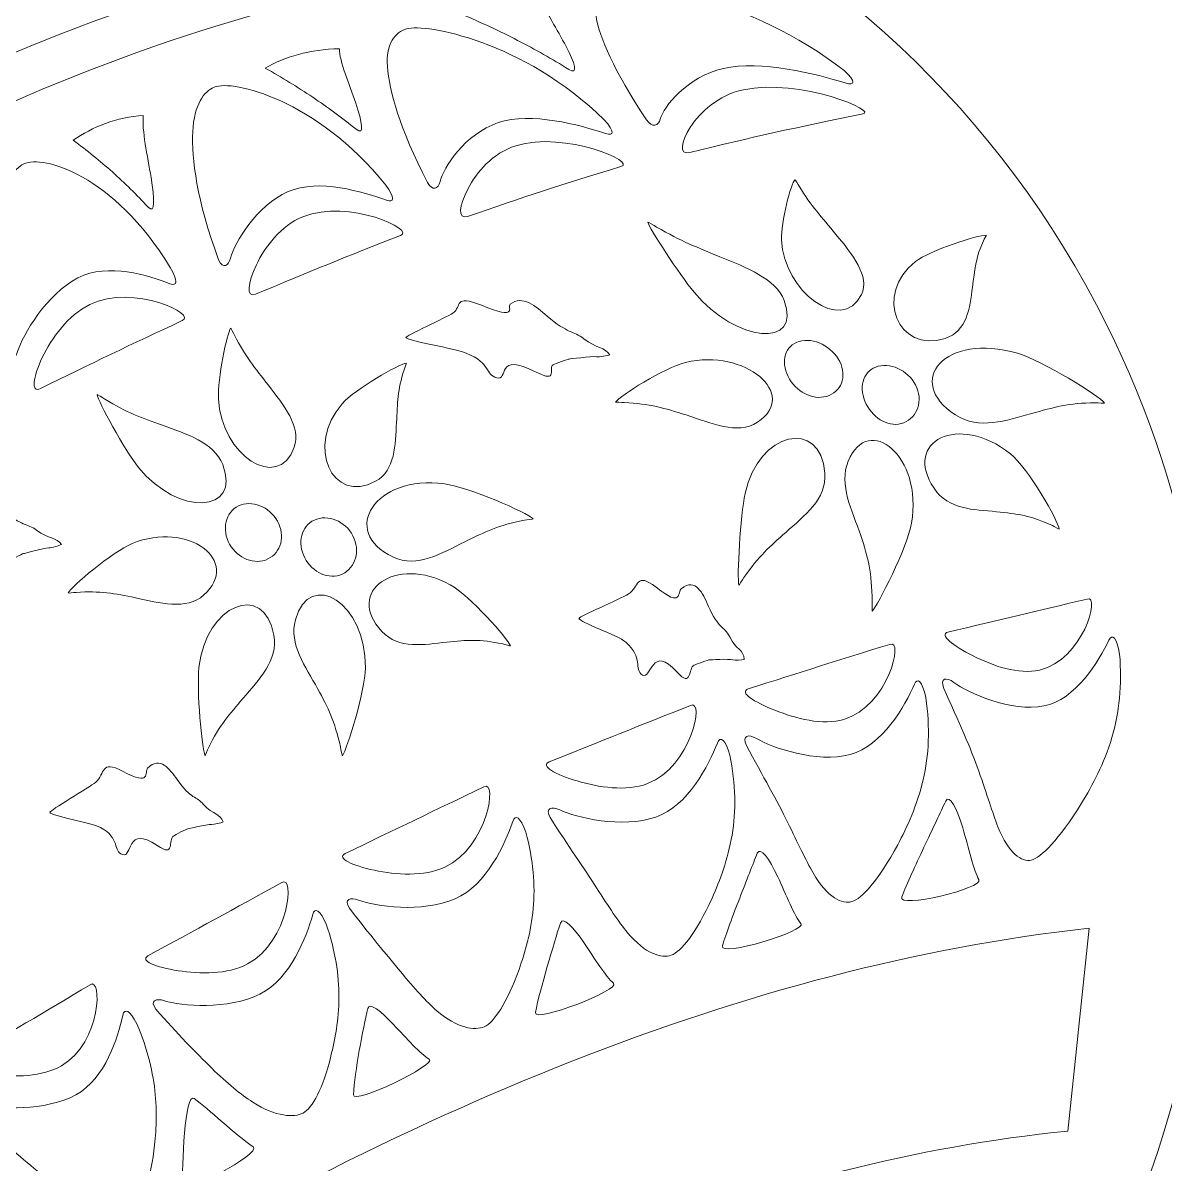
# Model space of a CAD drawing. Header units: centimetres. Extents: x -33.5 to 32.2, y -24.3 to 23.4.
# Drawn here: x 0.24 to 11.57, y 5.78 to 17.09 of the extents above; entities that cross this region are included whole.
import ezdxf

# ---------------------------------------------------------------- set-up
doc = ezdxf.new("R2010")
doc.units = ezdxf.units.CM
doc.header["$MEASUREMENT"] = 0
doc.layers.add('layer 1', color=7, linetype='Continuous')

msp = doc.modelspace()

# ---------------------------------------------------------------- linework, layer by layer
at = {"layer": 'layer 1', "color": 250, "lineweight": 9}
for points, knots in [([(-8.06721, 8.72116), (-8.06349, 8.72116), (-8.06153, 8.72116), (-8.06153, 8.72116), (-8.06153, 8.72116), (-8.27227, 11.87344), (-6.93555, 15.0796), (-4.41705, 17.1619), (-4.41705, 17.1619), (-4.37581, 17.33898), (-4.28369, 17.6302), (-4.13969, 17.76698), (-4.13969, 17.76698), (-3.69783, 18.1142), (-4.53469, 19.02948), (-4.00209, 19.29474), (-4.00209, 19.29474), (-3.43889, 19.59502), (-5.29133, 22.43028), (-4.58521, 22.47602), (-4.58521, 22.47602), (-4.52743, 22.57722), (-4.31839, 22.79906), (-4.19589, 22.78358), (-4.19589, 22.78358), (-3.36845, 22.67902), (-2.92219, 21.06164), (-2.29655, 20.22328), (-2.29655, 20.22328), (-2.10907, 20.2575), (-1.93795, 20.21842), (-1.81111, 19.97964), (-1.81111, 19.97964), (-1.62937, 19.64894), (-1.43493, 19.34716), (-1.16669, 19.31242), (-1.16669, 19.31242), (-0.97013, 19.28694), (-0.66117, 19.247), (-0.43707, 19.1969), (-0.43707, 19.1969), (4.05973, 20.3678), (8.87613, 18.34348), (10.98897, 14.1015), (10.98897, 14.1015), (11.84863, 12.37556), (12.14565, 10.51346), (11.95011, 8.71764), (11.95011, 8.71764), (11.94999, 8.71648), (11.94931, 8.72116), (11.95049, 8.72116), (11.95049, 8.72116), (11.95049, 3.50248), (7.46939, -0.72808), (1.94165, -0.72808), (1.94165, -0.72808), (-3.58611, -0.72808), (-8.06721, 3.50248), (-8.06721, 8.72116)], [0, 0, 0, 0, 0.0625, 0.0625, 0.0625, 0.0625, 0.125, 0.125, 0.125, 0.125, 0.1875, 0.1875, 0.1875, 0.1875, 0.25, 0.25, 0.25, 0.25, 0.3125, 0.3125, 0.3125, 0.3125, 0.375, 0.375, 0.375, 0.375, 0.4375, 0.4375, 0.4375, 0.4375, 0.5, 0.5, 0.5, 0.5, 0.5625, 0.5625, 0.5625, 0.5625, 0.625, 0.625, 0.625, 0.625, 0.6875, 0.6875, 0.6875, 0.6875, 0.75, 0.75, 0.75, 0.75, 0.8125, 0.8125, 0.8125, 0.8125, 0.875, 0.875, 0.875, 0.875, 1, 1, 1, 1]), ([(1.93139, 18.75902), (2.15349, 18.80716), (1.95111, 18.85828), (1.71195, 18.87392), (1.71195, 18.87392), (1.57275, 18.883), (-0.20539, 18.84554), (-0.17573, 18.75548), (-0.17573, 18.75548), (-0.06999, 18.43418), (-0.69189, 18.25368), (-0.94475, 18.25144), (-0.94475, 18.25144), (-1.05369, 18.25046), (-1.33451, 18.28044), (-1.44023, 18.41362), (-1.44023, 18.41362), (-1.51467, 18.50742), (-1.38359, 18.21184), (-1.75007, 17.984), (-1.75007, 17.984), (-1.94925, 17.86014), (-2.51659, 17.54648), (-2.74221, 17.73176), (-2.74221, 17.73176), (-2.87747, 17.71978), (-3.56955, 16.40568), (-3.30985, 16.53122), (-3.30985, 16.53122), (-2.44755, 16.94824), (-1.16827, 17.63986), (-0.20585, 18.0579), (-0.20585, 18.0579), (0.07783, 18.18114), (1.13069, 18.5853), (1.93139, 18.75902)], [0, 0, 0, 0, 0.1, 0.1, 0.1, 0.1, 0.2, 0.2, 0.2, 0.2, 0.3, 0.3, 0.3, 0.3, 0.4, 0.4, 0.4, 0.4, 0.5, 0.5, 0.5, 0.5, 0.6, 0.6, 0.6, 0.6, 0.7, 0.7, 0.7, 0.7, 0.8, 0.8, 0.8, 0.8, 1, 1, 1, 1]), ([(6.13971, 18.00306), (2.93829, 18.21702), (-0.36733, 16.77862), (-3.85001, 14.76984), (-3.85001, 14.76984), (-4.11097, 14.62152), (-4.02009, 13.96508), (-3.92939, 14.0281), (-3.92939, 14.0281), (-1.00587, 15.9869), (2.21523, 17.5638), (6.20011, 17.79476), (6.20011, 17.79476), (6.31769, 17.82118), (6.23783, 18.00466), (6.13971, 18.00306)], [0, 0, 0, 0, 0.2, 0.2, 0.2, 0.2, 0.4, 0.4, 0.4, 0.4, 0.6, 0.6, 0.6, 0.6, 1, 1, 1, 1]), ([(8.38541, 16.6211), (8.50527, 16.50946), (8.49435, 16.46914), (8.39655, 16.49878), (8.39655, 16.49878), (8.10657, 16.58666), (7.55565, 16.7294), (7.18955, 16.64236), (7.18955, 16.64236), (6.82323, 16.55522), (6.59503, 16.26246), (6.56189, 16.13872), (6.56189, 16.13872), (6.54447, 16.0737), (6.48289, 16.04896), (6.42539, 16.13224), (6.42539, 16.13224), (6.09513, 16.62764), (5.96223, 16.95148), (5.92507, 17.15288), (5.92507, 17.15288), (5.88837, 17.35146), (5.98841, 17.44182), (6.10939, 17.46318), (6.10939, 17.46318), (6.23199, 17.48486), (6.54397, 17.45222), (6.97385, 17.33012), (6.97385, 17.33012), (7.39883, 17.20946), (7.91559, 16.98716), (8.38541, 16.6211)], [0, 0, 0, 0, 0.11111111, 0.11111111, 0.11111111, 0.11111111, 0.22222222, 0.22222222, 0.22222222, 0.22222222, 0.33333333, 0.33333333, 0.33333333, 0.33333333, 0.44444444, 0.44444444, 0.44444444, 0.44444444, 0.55555556, 0.55555556, 0.55555556, 0.55555556, 0.66666667, 0.66666667, 0.66666667, 0.66666667, 0.77777778, 0.77777778, 0.77777778, 0.77777778, 1, 1, 1, 1]), ([(5.40247, 17.32178), (5.07431, 17.32928), (4.78985, 17.26832), (4.58955, 17.1804), (4.58955, 17.1804), (4.78505, 17.09744), (4.96971, 17.01148), (5.14613, 16.92072), (5.14613, 16.92072), (5.32179, 16.83026), (5.49083, 16.73528), (5.65415, 16.63268), (5.65415, 16.63268), (5.75501, 16.56928), (5.71227, 16.69652), (5.62731, 16.86068), (5.62731, 16.86068), (5.54287, 17.02376), (5.41025, 17.21904), (5.40247, 17.32178)], [0, 0, 0, 0, 0.16666667, 0.16666667, 0.16666667, 0.16666667, 0.33333333, 0.33333333, 0.33333333, 0.33333333, 0.5, 0.5, 0.5, 0.5, 0.66666667, 0.66666667, 0.66666667, 0.66666667, 1, 1, 1, 1]), ([(6.00595, 16.13276), (6.11161, 16.01404), (6.10423, 15.9688), (6.01909, 15.99664), (6.01909, 15.99664), (5.76265, 16.08066), (5.27905, 16.21558), (4.95501, 16.10486), (4.95501, 16.10486), (4.62161, 15.991), (4.41113, 15.65704), (4.37757, 15.51968), (4.37757, 15.51968), (4.36039, 15.4494), (4.30351, 15.42012), (4.25253, 15.50946), (4.25253, 15.50946), (3.97247, 16.05246), (3.87451, 16.42218), (3.85545, 16.66148), (3.85545, 16.66148), (3.83715, 16.89068), (3.93617, 17.00268), (4.04437, 17.03354), (4.04437, 17.03354), (4.15135, 17.064), (4.42237, 17.03324), (4.79249, 16.89868), (4.79249, 16.89868), (5.15777, 16.76588), (5.60195, 16.52792), (6.00595, 16.13276)], [0, 0, 0, 0, 0.11111111, 0.11111111, 0.11111111, 0.11111111, 0.22222222, 0.22222222, 0.22222222, 0.22222222, 0.33333333, 0.33333333, 0.33333333, 0.33333333, 0.44444444, 0.44444444, 0.44444444, 0.44444444, 0.55555556, 0.55555556, 0.55555556, 0.55555556, 0.66666667, 0.66666667, 0.66666667, 0.66666667, 0.77777778, 0.77777778, 0.77777778, 0.77777778, 1, 1, 1, 1]), ([(3.37915, 16.83744), (3.09027, 16.83376), (2.82835, 16.75658), (2.64287, 16.64532), (2.64287, 16.64532), (2.80797, 16.55254), (2.96375, 16.45778), (3.11425, 16.35668), (3.11425, 16.35668), (3.26309, 16.25676), (3.40657, 16.15116), (3.54587, 16.03836), (3.54587, 16.03836), (3.63253, 15.96816), (3.60349, 16.11114), (3.54139, 16.2989), (3.54139, 16.2989), (3.47957, 16.48564), (3.37833, 16.71324), (3.37915, 16.83744)], [0, 0, 0, 0, 0.16666667, 0.16666667, 0.16666667, 0.16666667, 0.33333333, 0.33333333, 0.33333333, 0.33333333, 0.5, 0.5, 0.5, 0.5, 0.66666667, 0.66666667, 0.66666667, 0.66666667, 1, 1, 1, 1]), ([(8.55905, 16.18866), (8.76193, 16.21014), (7.93767, 16.54948), (7.38643, 16.43092), (7.38643, 16.43092), (7.13393, 16.37664), (6.95835, 16.20762), (6.86305, 16.06288), (6.86305, 16.06288), (6.76451, 15.91316), (6.74631, 15.78134), (6.85443, 15.80936), (6.85443, 15.80936), (7.44623, 15.95288), (7.92983, 16.06214), (8.55905, 16.18866)], [0, 0, 0, 0, 0.2, 0.2, 0.2, 0.2, 0.4, 0.4, 0.4, 0.4, 0.6, 0.6, 0.6, 0.6, 1, 1, 1, 1]), ([(3.83873, 15.48578), (3.92949, 15.35842), (3.92393, 15.3079), (3.84639, 15.33502), (3.84639, 15.33502), (3.61467, 15.41616), (3.17687, 15.5542), (2.87083, 15.42016), (2.87083, 15.42016), (2.55587, 15.28216), (2.33825, 14.91194), (2.29977, 14.76102), (2.29977, 14.76102), (2.28007, 14.68378), (2.22529, 14.64932), (2.18139, 14.7439), (2.18139, 14.7439), (1.96311, 15.33368), (1.91283, 15.74678), (1.92515, 16.0161), (1.92515, 16.0161), (1.93733, 16.28124), (2.03719, 16.41696), (2.13655, 16.45588), (2.13655, 16.45588), (2.23739, 16.49536), (2.47897, 16.46376), (2.79721, 16.3193), (2.79721, 16.3193), (3.11193, 16.17642), (3.49119, 15.91602), (3.83873, 15.48578)], [0, 0, 0, 0, 0.11111111, 0.11111111, 0.11111111, 0.11111111, 0.22222222, 0.22222222, 0.22222222, 0.22222222, 0.33333333, 0.33333333, 0.33333333, 0.33333333, 0.44444444, 0.44444444, 0.44444444, 0.44444444, 0.55555556, 0.55555556, 0.55555556, 0.55555556, 0.66666667, 0.66666667, 0.66666667, 0.66666667, 0.77777778, 0.77777778, 0.77777778, 0.77777778, 1, 1, 1, 1]), ([(1.43443, 16.17586), (1.17373, 16.16076), (0.92621, 16.06124), (0.73971, 15.92944), (0.73971, 15.92944), (0.87627, 15.8294), (1.00431, 15.72538), (1.12749, 15.61512), (1.12749, 15.61512), (1.25059, 15.50502), (1.36811, 15.38928), (1.48245, 15.26684), (1.48245, 15.26684), (1.55387, 15.19034), (1.54439, 15.34982), (1.51069, 15.56166), (1.51069, 15.56166), (1.47733, 15.77144), (1.41767, 16.03222), (1.43443, 16.17586)], [0, 0, 0, 0, 0.16666667, 0.16666667, 0.16666667, 0.16666667, 0.33333333, 0.33333333, 0.33333333, 0.33333333, 0.5, 0.5, 0.5, 0.5, 0.66666667, 0.66666667, 0.66666667, 0.66666667, 1, 1, 1, 1]), ([(6.16979, 15.66838), (6.34543, 15.70586), (5.61493, 16.02806), (5.12905, 15.8747), (5.12905, 15.8747), (4.89599, 15.80112), (4.73943, 15.61208), (4.65481, 15.44998), (4.65481, 15.44998), (4.56689, 15.28144), (4.55003, 15.14114), (4.64957, 15.17356), (4.64957, 15.17356), (5.18169, 15.3595), (5.61797, 15.49928), (6.16979, 15.66838)], [0, 0, 0, 0, 0.2, 0.2, 0.2, 0.2, 0.4, 0.4, 0.4, 0.4, 0.6, 0.6, 0.6, 0.6, 1, 1, 1, 1]), ([(1.70207, 14.66792), (1.78027, 14.53348), (1.77061, 14.47928), (1.69897, 14.50646), (1.69897, 14.50646), (1.48535, 14.58764), (1.08703, 14.71932), (0.78655, 14.56482), (0.78655, 14.56482), (0.47581, 14.40508), (0.23555, 13.99578), (0.18799, 13.8351), (0.18799, 13.8351), (0.16373, 13.75304), (0.10811, 13.71492), (0.07197, 13.81334), (0.07197, 13.81334), (-0.07721, 14.44164), (-0.06579, 14.89172), (-0.01373, 15.19466), (-0.01373, 15.19466), (0.03721, 15.49112), (0.15315, 15.64956), (0.24937, 15.69504), (0.24937, 15.69504), (0.34811, 15.74176), (0.56301, 15.71478), (0.83221, 15.56314), (0.83221, 15.56314), (1.10097, 15.41176), (1.41851, 15.13082), (1.70207, 14.66792)], [0, 0, 0, 0, 0.11111111, 0.11111111, 0.11111111, 0.11111111, 0.22222222, 0.22222222, 0.22222222, 0.22222222, 0.33333333, 0.33333333, 0.33333333, 0.33333333, 0.44444444, 0.44444444, 0.44444444, 0.44444444, 0.55555556, 0.55555556, 0.55555556, 0.55555556, 0.66666667, 0.66666667, 0.66666667, 0.66666667, 0.77777778, 0.77777778, 0.77777778, 0.77777778, 1, 1, 1, 1]), ([(7.89727, 15.5385), (7.85653, 15.50486), (7.75871, 15.1172), (7.76561, 14.9418), (7.76561, 14.9418), (7.78579, 14.4268), (8.36009, 14.00622), (8.55679, 14.39946), (8.55679, 14.39946), (8.64615, 14.57812), (8.46293, 14.80248), (8.30427, 14.99658), (8.30427, 14.99658), (8.16293, 15.16954), (8.05829, 15.27636), (7.93963, 15.47342), (7.93963, 15.47342), (7.92849, 15.49198), (7.89897, 15.5399), (7.89727, 15.5385)], [0, 0, 0, 0, 0.16666667, 0.16666667, 0.16666667, 0.16666667, 0.33333333, 0.33333333, 0.33333333, 0.33333333, 0.5, 0.5, 0.5, 0.5, 0.66666667, 0.66666667, 0.66666667, 0.66666667, 1, 1, 1, 1]), ([(3.98507, 14.98558), (4.14553, 15.03438), (3.47495, 15.35582), (3.01741, 15.171), (3.01741, 15.171), (2.79971, 15.083), (2.64139, 14.87218), (2.55579, 14.69512), (2.55579, 14.69512), (2.46815, 14.5138), (2.45317, 14.36278), (2.54743, 14.40238), (2.54743, 14.40238), (3.05795, 14.61564), (3.46623, 14.78582), (3.98507, 14.98558)], [0, 0, 0, 0, 0.2, 0.2, 0.2, 0.2, 0.4, 0.4, 0.4, 0.4, 0.6, 0.6, 0.6, 0.6, 1, 1, 1, 1]), ([(6.43905, 15.1174), (6.45103, 15.06008), (6.74995, 14.60114), (6.89773, 14.42178), (6.89773, 14.42178), (7.31125, 13.91982), (7.97057, 13.8631), (7.79133, 14.33962), (7.79133, 14.33962), (7.70867, 14.55918), (7.40935, 14.66844), (7.15343, 14.77436), (7.15343, 14.77436), (6.92577, 14.86856), (6.77155, 14.9261), (6.52525, 15.06946), (6.52525, 15.06946), (6.50129, 15.08342), (6.43835, 15.12086), (6.43905, 15.1174)], [0, 0, 0, 0, 0.16666667, 0.16666667, 0.16666667, 0.16666667, 0.33333333, 0.33333333, 0.33333333, 0.33333333, 0.5, 0.5, 0.5, 0.5, 0.66666667, 0.66666667, 0.66666667, 0.66666667, 1, 1, 1, 1]), ([(9.79451, 14.98794), (9.71815, 14.99078), (9.23067, 14.83654), (9.09195, 14.72658), (9.09195, 14.72658), (8.68011, 14.39998), (8.91463, 13.81412), (9.38663, 13.9648), (9.38663, 13.9648), (9.60535, 14.03464), (9.63097, 14.26676), (9.65861, 14.46992), (9.65861, 14.46992), (9.68233, 14.64416), (9.68573, 14.76166), (9.76761, 14.93182), (9.76761, 14.93182), (9.77517, 14.94758), (9.79941, 14.9878), (9.79451, 14.98794)], [0, 0, 0, 0, 0.16666667, 0.16666667, 0.16666667, 0.16666667, 0.33333333, 0.33333333, 0.33333333, 0.33333333, 0.5, 0.5, 0.5, 0.5, 0.66666667, 0.66666667, 0.66666667, 0.66666667, 1, 1, 1, 1]), ([(1.82023, 14.1406), (1.97557, 14.19624), (1.34869, 14.51322), (0.90263, 14.29964), (0.90263, 14.29964), (0.68865, 14.19714), (0.52383, 13.96578), (0.43213, 13.77384), (0.43213, 13.77384), (0.33903, 13.57902), (0.31825, 13.422), (0.41333, 13.4665), (0.41333, 13.4665), (0.91443, 13.71486), (1.31579, 13.90536), (1.82023, 14.1406)], [0, 0, 0, 0, 0.2, 0.2, 0.2, 0.2, 0.4, 0.4, 0.4, 0.4, 0.6, 0.6, 0.6, 0.6, 1, 1, 1, 1]), ([(5.65919, 13.75986), (5.66211, 13.7592), (5.87315, 13.7893), (5.92951, 13.7827), (5.92951, 13.7827), (5.95525, 13.77972), (6.03971, 13.7918), (6.06289, 13.80022), (6.06289, 13.80022), (6.01231, 13.87674), (5.92915, 13.86524), (5.80287, 13.96188), (5.80287, 13.96188), (5.69941, 14.04116), (5.64591, 14.00824), (5.43905, 14.18678), (5.43905, 14.18678), (5.33101, 14.28006), (5.19079, 14.40002), (5.07435, 14.30334), (5.07435, 14.30334), (5.03913, 14.27408), (5.16633, 14.14014), (4.78795, 14.29264), (4.78795, 14.29264), (4.50807, 14.40552), (4.59943, 14.2805), (4.50457, 14.21602), (4.50457, 14.21602), (4.43741, 14.1703), (4.02699, 13.98538), (4.03745, 13.97246), (4.03745, 13.97246), (4.06597, 13.9372), (4.51561, 13.868), (4.63761, 13.81868), (4.63761, 13.81868), (4.88719, 13.71768), (4.82153, 13.60576), (4.93949, 13.573), (4.93949, 13.573), (5.06167, 13.53902), (4.92293, 13.83822), (5.32929, 13.63132), (5.32929, 13.63132), (5.56427, 13.51162), (5.44077, 13.67792), (5.50005, 13.7039), (5.50005, 13.7039), (5.51849, 13.712), (5.64523, 13.76312), (5.65919, 13.75986)], [0, 0, 0, 0, 0.07142857, 0.07142857, 0.07142857, 0.07142857, 0.14285714, 0.14285714, 0.14285714, 0.14285714, 0.21428571, 0.21428571, 0.21428571, 0.21428571, 0.28571429, 0.28571429, 0.28571429, 0.28571429, 0.35714286, 0.35714286, 0.35714286, 0.35714286, 0.42857143, 0.42857143, 0.42857143, 0.42857143, 0.5, 0.5, 0.5, 0.5, 0.57142857, 0.57142857, 0.57142857, 0.57142857, 0.64285714, 0.64285714, 0.64285714, 0.64285714, 0.71428571, 0.71428571, 0.71428571, 0.71428571, 0.78571429, 0.78571429, 0.78571429, 0.78571429, 0.85714286, 0.85714286, 0.85714286, 0.85714286, 1, 1, 1, 1]), ([(2.30067, 14.06562), (2.26547, 14.02138), (2.17071, 13.5629), (2.18017, 13.3665), (2.18017, 13.3665), (2.20721, 12.8038), (2.76951, 12.43892), (2.93115, 12.88486), (2.93115, 12.88486), (3.00475, 13.08796), (2.82441, 13.30544), (2.67455, 13.50018), (2.67455, 13.50018), (2.54189, 13.67256), (2.44775, 13.78482), (2.34029, 13.99604), (2.34029, 13.99604), (2.33019, 14.01594), (2.30231, 14.06766), (2.30067, 14.06562)], [0, 0, 0, 0, 0.16666667, 0.16666667, 0.16666667, 0.16666667, 0.33333333, 0.33333333, 0.33333333, 0.33333333, 0.5, 0.5, 0.5, 0.5, 0.66666667, 0.66666667, 0.66666667, 0.66666667, 1, 1, 1, 1]), ([(7.94025, 13.93548), (7.79861, 13.89442), (7.75417, 13.73842), (7.82933, 13.58748), (7.82933, 13.58748), (7.90449, 13.43662), (8.07035, 13.34884), (8.21199, 13.38988), (8.21199, 13.38988), (8.35361, 13.43092), (8.41731, 13.5833), (8.34213, 13.73424), (8.34213, 13.73424), (8.26697, 13.88516), (8.08187, 13.97652), (7.94025, 13.93548)], [0, 0, 0, 0, 0.2, 0.2, 0.2, 0.2, 0.4, 0.4, 0.4, 0.4, 0.6, 0.6, 0.6, 0.6, 1, 1, 1, 1]), ([(10.96789, 13.32286), (10.92117, 13.39286), (10.35333, 13.74342), (10.10345, 13.81714), (10.10345, 13.81714), (9.38893, 14.02788), (8.97177, 13.54138), (9.49037, 13.20582), (9.49037, 13.20582), (9.72597, 13.05344), (9.99155, 13.1505), (10.24407, 13.21938), (10.24407, 13.21938), (10.46347, 13.27922), (10.61009, 13.32642), (10.87971, 13.3248), (10.87971, 13.3248), (10.90269, 13.32466), (10.97019, 13.31946), (10.96789, 13.32286)], [0, 0, 0, 0, 0.16666667, 0.16666667, 0.16666667, 0.16666667, 0.33333333, 0.33333333, 0.33333333, 0.33333333, 0.5, 0.5, 0.5, 0.5, 0.66666667, 0.66666667, 0.66666667, 0.66666667, 1, 1, 1, 1]), ([(6.11847, 13.3333), (6.15439, 13.39056), (6.59983, 13.67408), (6.81303, 13.72584), (6.81303, 13.72584), (7.40509, 13.86942), (7.94431, 13.40686), (7.52469, 13.13292), (7.52469, 13.13292), (7.32715, 13.00402), (7.06613, 13.12608), (6.81813, 13.20502), (6.81813, 13.20502), (6.60391, 13.2732), (6.45781, 13.31606), (6.20271, 13.3294), (6.20271, 13.3294), (6.18131, 13.33052), (6.11683, 13.3307), (6.11847, 13.3333)], [0, 0, 0, 0, 0.16666667, 0.16666667, 0.16666667, 0.16666667, 0.33333333, 0.33333333, 0.33333333, 0.33333333, 0.5, 0.5, 0.5, 0.5, 0.66666667, 0.66666667, 0.66666667, 0.66666667, 1, 1, 1, 1]), ([(4.04349, 13.72), (3.97307, 13.7112), (3.53277, 13.46158), (3.40671, 13.31664), (3.40671, 13.31664), (3.04451, 12.90004), (3.30385, 12.31182), (3.73725, 12.54792), (3.73725, 12.54792), (3.93533, 12.65578), (3.93303, 12.91154), (3.94559, 13.13076), (3.94559, 13.13076), (3.95663, 13.3247), (3.95449, 13.45294), (4.02155, 13.65394), (4.02155, 13.65394), (4.02753, 13.67178), (4.04579, 13.72032), (4.04349, 13.72)], [0, 0, 0, 0, 0.16666667, 0.16666667, 0.16666667, 0.16666667, 0.33333333, 0.33333333, 0.33333333, 0.33333333, 0.5, 0.5, 0.5, 0.5, 0.66666667, 0.66666667, 0.66666667, 0.66666667, 1, 1, 1, 1]), ([(8.72401, 13.68838), (8.58171, 13.6513), (8.52799, 13.4987), (8.59217, 13.34236), (8.59217, 13.34236), (8.65635, 13.18602), (8.81115, 13.083), (8.95247, 13.1196), (8.95247, 13.1196), (9.09379, 13.1562), (9.17107, 13.31894), (9.10689, 13.47528), (9.10689, 13.47528), (9.04271, 13.63162), (8.86633, 13.72546), (8.72401, 13.68838)], [0, 0, 0, 0, 0.2, 0.2, 0.2, 0.2, 0.4, 0.4, 0.4, 0.4, 0.6, 0.6, 0.6, 0.6, 1, 1, 1, 1]), ([(0.97565, 13.40716), (0.98435, 13.34208), (1.24899, 12.85822), (1.38725, 12.68584), (1.38725, 12.68584), (1.78137, 12.19466), (2.40955, 12.22916), (2.22171, 12.71244), (2.22171, 12.71244), (2.13495, 12.93574), (1.85757, 13.01636), (1.62357, 13.10248), (1.62357, 13.10248), (1.41191, 13.18032), (1.27269, 13.22686), (1.05303, 13.3619), (1.05303, 13.3619), (1.03195, 13.37484), (0.97519, 13.41068), (0.97565, 13.40716)], [0, 0, 0, 0, 0.16666667, 0.16666667, 0.16666667, 0.16666667, 0.33333333, 0.33333333, 0.33333333, 0.33333333, 0.5, 0.5, 0.5, 0.5, 0.66666667, 0.66666667, 0.66666667, 0.66666667, 1, 1, 1, 1]), ([(7.34191, 11.51766), (7.32117, 11.59282), (7.35549, 12.20496), (7.40297, 12.42624), (7.40297, 12.42624), (7.53409, 13.03786), (8.15513, 13.18056), (8.19465, 12.62878), (8.19465, 12.62878), (8.21341, 12.36772), (7.98779, 12.20384), (7.80675, 12.04112), (7.80675, 12.04112), (7.64851, 11.89894), (7.54039, 11.80994), (7.39171, 11.59288), (7.39171, 11.59288), (7.37725, 11.57186), (7.34283, 11.5143), (7.34191, 11.51766)], [0, 0, 0, 0, 0.16666667, 0.16666667, 0.16666667, 0.16666667, 0.33333333, 0.33333333, 0.33333333, 0.33333333, 0.5, 0.5, 0.5, 0.5, 0.66666667, 0.66666667, 0.66666667, 0.66666667, 1, 1, 1, 1]), ([(8.66309, 11.25782), (8.71903, 11.3158), (9.01305, 11.89058), (9.05453, 12.1338), (9.05453, 12.1338), (9.16755, 12.79692), (8.62791, 13.23052), (8.42683, 12.7483), (8.42683, 12.7483), (8.32911, 12.51406), (8.46663, 12.25738), (8.54995, 12.01062), (8.54995, 12.01062), (8.62395, 11.79132), (8.65971, 11.64018), (8.66459, 11.35492), (8.66459, 11.35492), (8.66505, 11.32898), (8.65983, 11.2545), (8.66309, 11.25782)], [0, 0, 0, 0, 0.16666667, 0.16666667, 0.16666667, 0.16666667, 0.33333333, 0.33333333, 0.33333333, 0.33333333, 0.5, 0.5, 0.5, 0.5, 0.66666667, 0.66666667, 0.66666667, 0.66666667, 1, 1, 1, 1]), ([(10.51919, 12.07134), (10.51089, 12.15542), (10.21421, 12.67762), (10.03395, 12.82042), (10.03395, 12.82042), (9.51823, 13.22882), (8.96477, 12.94416), (9.27687, 12.47828), (9.27687, 12.47828), (9.42167, 12.2621), (9.67253, 12.2685), (9.89635, 12.24564), (9.89635, 12.24564), (10.10071, 12.22472), (10.23631, 12.20936), (10.45079, 12.10866), (10.45079, 12.10866), (10.47061, 12.09938), (10.51953, 12.0679), (10.51919, 12.07134)], [0, 0, 0, 0, 0.16666667, 0.16666667, 0.16666667, 0.16666667, 0.33333333, 0.33333333, 0.33333333, 0.33333333, 0.5, 0.5, 0.5, 0.5, 0.66666667, 0.66666667, 0.66666667, 0.66666667, 1, 1, 1, 1]), ([(5.30117, 12.17606), (5.24325, 12.23462), (4.66523, 12.48992), (4.42055, 12.52254), (4.42055, 12.52254), (3.73059, 12.6145), (3.37783, 12.04632), (3.90915, 11.79728), (3.90915, 11.79728), (4.15523, 11.68194), (4.39351, 11.83604), (4.62453, 11.94778), (4.62453, 11.94778), (4.82343, 12.04398), (4.95759, 12.11496), (5.21377, 12.16128), (5.21377, 12.16128), (5.23657, 12.16542), (5.30359, 12.17366), (5.30117, 12.17606)], [0, 0, 0, 0, 0.16666667, 0.16666667, 0.16666667, 0.16666667, 0.33333333, 0.33333333, 0.33333333, 0.33333333, 0.5, 0.5, 0.5, 0.5, 0.66666667, 0.66666667, 0.66666667, 0.66666667, 1, 1, 1, 1]), ([(0.24545, 11.82982), (0.24763, 11.82968), (0.44399, 11.88724), (0.49843, 11.8875), (0.49843, 11.8875), (0.52107, 11.8876), (0.60183, 11.91026), (0.62147, 11.92086), (0.62147, 11.92086), (0.57215, 11.99486), (0.49537, 11.9727), (0.37659, 12.06206), (0.37659, 12.06206), (0.28001, 12.13482), (0.23143, 12.09298), (0.04297, 12.2663), (0.04297, 12.2663), (-0.05387, 12.35542), (-0.17721, 12.4739), (-0.28579, 12.35572), (-0.28579, 12.35572), (-0.31787, 12.3208), (-0.20733, 12.1853), (-0.54543, 12.31646), (-0.54543, 12.31646), (-0.79453, 12.41306), (-0.71593, 12.28346), (-0.80597, 12.2038), (-0.80597, 12.2038), (-0.86649, 12.15022), (-1.24621, 11.9123), (-1.23743, 11.89876), (-1.23743, 11.89876), (-1.21425, 11.86302), (-0.80797, 11.83096), (-0.69637, 11.78856), (-0.69637, 11.78856), (-0.46661, 11.70122), (-0.52851, 11.57794), (-0.41747, 11.554), (-0.41747, 11.554), (-0.30221, 11.52912), (-0.43513, 11.83046), (-0.06017, 11.65744), (-0.06017, 11.65744), (0.16047, 11.5556), (0.04201, 11.71768), (0.09887, 11.7537), (0.09887, 11.7537), (0.11591, 11.7645), (0.23191, 11.83058), (0.24545, 11.82982)], [0, 0, 0, 0, 0.07142857, 0.07142857, 0.07142857, 0.07142857, 0.14285714, 0.14285714, 0.14285714, 0.14285714, 0.21428571, 0.21428571, 0.21428571, 0.21428571, 0.28571429, 0.28571429, 0.28571429, 0.28571429, 0.35714286, 0.35714286, 0.35714286, 0.35714286, 0.42857143, 0.42857143, 0.42857143, 0.42857143, 0.5, 0.5, 0.5, 0.5, 0.57142857, 0.57142857, 0.57142857, 0.57142857, 0.64285714, 0.64285714, 0.64285714, 0.64285714, 0.71428571, 0.71428571, 0.71428571, 0.71428571, 0.78571429, 0.78571429, 0.78571429, 0.78571429, 0.85714286, 0.85714286, 0.85714286, 0.85714286, 1, 1, 1, 1]), ([(2.37837, 12.30282), (2.24775, 12.23968), (2.20943, 12.0688), (2.29019, 11.92426), (2.29019, 11.92426), (2.37095, 11.77964), (2.53847, 11.71362), (2.67009, 11.7772), (2.67009, 11.7772), (2.80169, 11.84084), (2.84637, 12.00636), (2.76533, 12.15158), (2.76533, 12.15158), (2.68429, 12.2968), (2.50895, 12.36594), (2.37837, 12.30282)], [0, 0, 0, 0, 0.2, 0.2, 0.2, 0.2, 0.4, 0.4, 0.4, 0.4, 0.6, 0.6, 0.6, 0.6, 1, 1, 1, 1]), ([(0.68905, 11.43968), (0.71835, 11.50134), (1.12655, 11.84772), (1.32281, 11.92926), (1.32281, 11.92926), (1.87849, 12.16012), (2.41135, 11.75584), (2.03531, 11.41988), (2.03531, 11.41988), (1.85923, 11.26262), (1.59281, 11.34274), (1.35599, 11.39212), (1.35599, 11.39212), (1.14771, 11.43554), (1.00673, 11.46212), (0.76831, 11.44576), (0.76831, 11.44576), (0.74639, 11.44424), (0.68799, 11.4373), (0.68905, 11.43968)], [0, 0, 0, 0, 0.16666667, 0.16666667, 0.16666667, 0.16666667, 0.33333333, 0.33333333, 0.33333333, 0.33333333, 0.5, 0.5, 0.5, 0.5, 0.66666667, 0.66666667, 0.66666667, 0.66666667, 1, 1, 1, 1]), ([(3.13117, 12.16294), (2.99897, 12.10294), (2.96019, 11.93804), (3.03529, 11.78986), (3.03529, 11.78986), (3.11033, 11.64166), (3.27551, 11.56786), (3.40781, 11.62748), (3.40781, 11.62748), (3.54015, 11.6872), (3.58863, 11.85768), (3.51343, 12.00622), (3.51343, 12.00622), (3.43813, 12.15478), (3.26335, 12.22298), (3.13117, 12.16294)], [0, 0, 0, 0, 0.2, 0.2, 0.2, 0.2, 0.4, 0.4, 0.4, 0.4, 0.6, 0.6, 0.6, 0.6, 1, 1, 1, 1]), ([(5.07629, 10.91562), (5.04983, 10.98788), (4.67117, 11.41494), (4.47787, 11.52142), (4.47787, 11.52142), (3.93233, 11.82198), (3.43103, 11.45122), (3.80097, 11.0585), (3.80097, 11.0585), (3.97075, 10.8782), (4.21997, 10.92868), (4.44483, 10.9521), (4.44483, 10.9521), (4.64185, 10.97264), (4.77267, 10.98342), (4.99973, 10.93418), (4.99973, 10.93418), (5.02141, 10.92952), (5.07749, 10.9124), (5.07629, 10.91562)], [0, 0, 0, 0, 0.16666667, 0.16666667, 0.16666667, 0.16666667, 0.33333333, 0.33333333, 0.33333333, 0.33333333, 0.5, 0.5, 0.5, 0.5, 0.66666667, 0.66666667, 0.66666667, 0.66666667, 1, 1, 1, 1]), ([(3.40989, 9.82628), (3.45393, 9.88834), (3.63327, 10.4615), (3.63743, 10.69596), (3.63743, 10.69596), (3.64901, 11.34608), (3.08199, 11.68116), (2.94309, 11.17398), (2.94309, 11.17398), (2.87591, 10.92858), (3.04467, 10.70852), (3.16361, 10.49102), (3.16361, 10.49102), (3.26865, 10.2989), (3.33249, 10.16922), (3.38947, 9.91244), (3.38947, 9.91244), (3.39461, 9.88924), (3.40709, 9.82236), (3.40989, 9.82628)], [0, 0, 0, 0, 0.16666667, 0.16666667, 0.16666667, 0.16666667, 0.33333333, 0.33333333, 0.33333333, 0.33333333, 0.5, 0.5, 0.5, 0.5, 0.66666667, 0.66666667, 0.66666667, 0.66666667, 1, 1, 1, 1]), ([(2.04547, 9.8277), (2.01607, 9.89616), (1.96155, 10.47494), (1.98671, 10.70152), (1.98671, 10.70152), (2.05603, 11.32658), (2.63237, 11.5575), (2.72933, 11.0225), (2.72933, 11.0225), (2.77503, 10.77042), (2.57875, 10.57884), (2.42363, 10.39496), (2.42363, 10.39496), (2.28717, 10.23332), (2.19101, 10.13146), (2.08015, 9.9032), (2.08015, 9.9032), (2.07151, 9.88542), (2.04679, 9.82452), (2.04547, 9.8277)], [0, 0, 0, 0, 0.16666667, 0.16666667, 0.16666667, 0.16666667, 0.33333333, 0.33333333, 0.33333333, 0.33333333, 0.5, 0.5, 0.5, 0.5, 0.66666667, 0.66666667, 0.66666667, 0.66666667, 1, 1, 1, 1]), ([(7.05319, 10.7759), (7.05379, 10.77566), (7.23771, 10.78938), (7.28251, 10.776), (7.28251, 10.776), (7.30211, 10.77016), (7.37531, 10.77488), (7.39453, 10.78132), (7.39453, 10.78132), (7.38757, 10.88038), (7.31525, 10.87536), (7.25017, 11.00604), (7.25017, 11.00604), (7.19719, 11.11244), (7.14027, 11.07692), (7.03707, 11.31378), (7.03707, 11.31378), (6.98373, 11.4362), (6.91147, 11.5918), (6.77209, 11.48538), (6.77209, 11.48538), (6.72717, 11.45108), (6.78909, 11.28312), (6.51979, 11.49638), (6.51979, 11.49638), (6.31955, 11.65504), (6.35243, 11.49688), (6.24449, 11.4284), (6.24449, 11.4284), (6.17055, 11.3815), (5.75137, 11.20548), (5.75553, 11.18874), (5.75553, 11.18874), (5.76663, 11.14474), (6.13283, 11.02622), (6.22037, 10.95128), (6.22037, 10.95128), (6.39377, 10.80274), (6.29793, 10.68108), (6.38473, 10.62622), (6.38473, 10.62622), (6.47257, 10.57078), (6.47129, 10.94416), (6.72941, 10.65504), (6.72941, 10.65504), (6.87749, 10.48918), (6.83777, 10.69776), (6.89717, 10.7238), (6.89717, 10.7238), (6.91555, 10.73188), (7.04101, 10.78108), (7.05319, 10.7759)], [0, 0, 0, 0, 0.07142857, 0.07142857, 0.07142857, 0.07142857, 0.14285714, 0.14285714, 0.14285714, 0.14285714, 0.21428571, 0.21428571, 0.21428571, 0.21428571, 0.28571429, 0.28571429, 0.28571429, 0.28571429, 0.35714286, 0.35714286, 0.35714286, 0.35714286, 0.42857143, 0.42857143, 0.42857143, 0.42857143, 0.5, 0.5, 0.5, 0.5, 0.57142857, 0.57142857, 0.57142857, 0.57142857, 0.64285714, 0.64285714, 0.64285714, 0.64285714, 0.71428571, 0.71428571, 0.71428571, 0.71428571, 0.78571429, 0.78571429, 0.78571429, 0.78571429, 0.85714286, 0.85714286, 0.85714286, 0.85714286, 1, 1, 1, 1]), ([(10.79573, 11.3792), (10.93167, 11.4277), (10.75295, 10.77364), (10.32403, 10.67486), (10.32403, 10.67486), (10.11689, 10.62722), (9.86073, 10.71764), (9.66419, 10.81596), (9.66419, 10.81596), (9.46135, 10.91734), (9.32299, 11.02746), (9.41551, 11.05208), (9.41551, 11.05208), (9.91821, 11.1711), (10.30833, 11.2646), (10.79573, 11.3792)], [0, 0, 0, 0, 0.2, 0.2, 0.2, 0.2, 0.4, 0.4, 0.4, 0.4, 0.6, 0.6, 0.6, 0.6, 1, 1, 1, 1]), ([(11.11765, 10.83218), (11.08769, 11.00052), (11.04483, 11.03912), (11.01211, 10.97104), (11.01211, 10.97104), (10.91107, 10.7611), (10.68069, 10.38174), (10.36737, 10.31896), (10.36737, 10.31896), (10.04129, 10.25362), (9.61717, 10.44816), (9.47329, 10.5532), (9.47329, 10.5532), (9.39985, 10.60682), (9.33335, 10.60042), (9.37415, 10.4921), (9.37415, 10.4921), (9.51767, 10.16894), (9.64197, 9.90158), (9.72115, 9.67272), (9.72115, 9.67272), (9.80081, 9.44234), (9.85707, 9.25992), (9.91109, 9.12176), (9.91109, 9.12176), (10.01721, 8.85074), (10.14911, 8.76962), (10.24053, 8.79068), (10.24053, 8.79068), (10.33451, 8.81236), (10.51885, 8.99526), (10.74005, 9.35446), (10.74005, 9.35446), (10.84963, 9.53248), (10.96369, 9.74844), (11.04179, 10.0054), (11.04179, 10.0054), (11.11601, 10.24962), (11.14293, 10.53016), (11.11765, 10.83218)], [0, 0, 0, 0, 0.09090909, 0.09090909, 0.09090909, 0.09090909, 0.18181818, 0.18181818, 0.18181818, 0.18181818, 0.27272727, 0.27272727, 0.27272727, 0.27272727, 0.36363636, 0.36363636, 0.36363636, 0.36363636, 0.45454545, 0.45454545, 0.45454545, 0.45454545, 0.54545455, 0.54545455, 0.54545455, 0.54545455, 0.63636364, 0.63636364, 0.63636364, 0.63636364, 0.72727273, 0.72727273, 0.72727273, 0.72727273, 0.81818182, 0.81818182, 0.81818182, 0.81818182, 1, 1, 1, 1]), ([(8.83999, 10.93028), (8.97951, 10.98922), (8.82411, 10.31972), (8.38381, 10.18606), (8.38381, 10.18606), (8.17285, 10.122), (7.90485, 10.19542), (7.69971, 10.27638), (7.69971, 10.27638), (7.48807, 10.35988), (7.34009, 10.45484), (7.43403, 10.48836), (7.43403, 10.48836), (7.94219, 10.6488), (8.34191, 10.77874), (8.83999, 10.93028)], [0, 0, 0, 0, 0.2, 0.2, 0.2, 0.2, 0.4, 0.4, 0.4, 0.4, 0.6, 0.6, 0.6, 0.6, 1, 1, 1, 1]), ([(9.19617, 10.4023), (9.15985, 10.56864), (9.11305, 10.60474), (9.08235, 10.5344), (9.08235, 10.5344), (8.98795, 10.31808), (8.76843, 9.92594), (8.44613, 9.83878), (8.44613, 9.83878), (8.11285, 9.74868), (7.66767, 9.90752), (7.51593, 9.99646), (7.51593, 9.99646), (7.43741, 10.0425), (7.36975, 10.02992), (7.41655, 9.92706), (7.41655, 9.92706), (7.57983, 9.62266), (7.72235, 9.37604), (7.82483, 9.16594), (7.82483, 9.16594), (7.92723, 8.95594), (8.00569, 8.78886), (8.07823, 8.66292), (8.07823, 8.66292), (8.22023, 8.41652), (8.36909, 8.351), (8.46161, 8.37834), (8.46161, 8.37834), (8.55811, 8.40686), (8.72869, 8.5906), (8.91713, 8.9428), (8.91713, 8.9428), (9.01139, 9.11906), (9.10927, 9.3337), (9.16919, 9.58544), (9.16919, 9.58544), (9.22699, 9.82814), (9.23827, 10.10438), (9.19617, 10.4023)], [0, 0, 0, 0, 0.09090909, 0.09090909, 0.09090909, 0.09090909, 0.18181818, 0.18181818, 0.18181818, 0.18181818, 0.27272727, 0.27272727, 0.27272727, 0.27272727, 0.36363636, 0.36363636, 0.36363636, 0.36363636, 0.45454545, 0.45454545, 0.45454545, 0.45454545, 0.54545455, 0.54545455, 0.54545455, 0.54545455, 0.63636364, 0.63636364, 0.63636364, 0.63636364, 0.72727273, 0.72727273, 0.72727273, 0.72727273, 0.81818182, 0.81818182, 0.81818182, 0.81818182, 1, 1, 1, 1]), ([(6.86315, 10.32514), (7.00237, 10.39332), (6.87491, 9.7173), (6.43449, 9.5489), (6.43449, 9.5489), (6.22309, 9.46806), (5.94825, 9.51294), (5.73849, 9.57544), (5.73849, 9.57544), (5.51913, 9.6408), (5.36705, 9.72494), (5.45935, 9.76464), (5.45935, 9.76464), (5.96671, 9.96776), (6.36475, 10.12732), (6.86315, 10.32514)], [0, 0, 0, 0, 0.2, 0.2, 0.2, 0.2, 0.4, 0.4, 0.4, 0.4, 0.6, 0.6, 0.6, 0.6, 1, 1, 1, 1]), ([(7.25325, 9.83122), (7.20727, 9.99082), (7.15749, 10.0232), (7.12909, 9.9519), (7.12909, 9.9519), (7.04097, 9.73108), (6.83963, 9.3298), (6.51801, 9.21764), (6.51801, 9.21764), (6.18347, 9.10102), (5.72331, 9.21348), (5.56569, 9.28812), (5.56569, 9.28812), (5.48519, 9.32624), (5.41661, 9.30688), (5.46993, 9.21148), (5.46993, 9.21148), (5.64927, 8.93032), (5.80863, 8.70652), (5.93021, 8.51536), (5.93021, 8.51536), (6.05061, 8.32604), (6.14853, 8.1784), (6.23767, 8.07054), (6.23767, 8.07054), (6.41215, 7.85952), (6.57639, 7.8144), (6.67041, 7.8476), (6.67041, 7.8476), (6.76575, 7.88134), (6.91925, 8.06884), (7.07545, 8.41396), (7.07545, 8.41396), (7.15421, 8.58796), (7.23231, 8.79676), (7.27363, 9.0391), (7.27363, 9.0391), (7.31399, 9.27592), (7.30975, 9.54242), (7.25325, 9.83122)], [0, 0, 0, 0, 0.09090909, 0.09090909, 0.09090909, 0.09090909, 0.18181818, 0.18181818, 0.18181818, 0.18181818, 0.27272727, 0.27272727, 0.27272727, 0.27272727, 0.36363636, 0.36363636, 0.36363636, 0.36363636, 0.45454545, 0.45454545, 0.45454545, 0.45454545, 0.54545455, 0.54545455, 0.54545455, 0.54545455, 0.63636364, 0.63636364, 0.63636364, 0.63636364, 0.72727273, 0.72727273, 0.72727273, 0.72727273, 0.81818182, 0.81818182, 0.81818182, 0.81818182, 1, 1, 1, 1]), ([(1.87625, 9.10124), (1.87853, 9.10094), (2.06263, 9.14726), (2.11203, 9.14338), (2.11203, 9.14338), (2.13267, 9.14174), (2.20601, 9.15988), (2.22629, 9.16922), (2.22629, 9.16922), (2.19833, 9.25546), (2.12375, 9.23738), (2.03259, 9.34296), (2.03259, 9.34296), (1.95871, 9.4285), (1.91149, 9.38844), (1.77045, 9.589), (1.77045, 9.589), (1.69793, 9.69206), (1.59987, 9.82628), (1.47715, 9.70226), (1.47715, 9.70226), (1.44067, 9.66542), (1.52493, 9.51568), (1.22763, 9.67268), (1.22763, 9.67268), (1.00733, 9.789), (1.05939, 9.64468), (0.96265, 9.564), (0.96265, 9.564), (0.89731, 9.50958), (0.50191, 9.28028), (0.50799, 9.26534), (0.50799, 9.26534), (0.52459, 9.22476), (0.91049, 9.16782), (1.00949, 9.11446), (1.00949, 9.11446), (1.20703, 9.00798), (1.13207, 8.8763), (1.22867, 8.8447), (1.22867, 8.8447), (1.33163, 8.81102), (1.25999, 9.14758), (1.57309, 8.93394), (1.57309, 8.93394), (1.75473, 8.81002), (1.67567, 8.99322), (1.73303, 9.0284), (1.73303, 9.0284), (1.75017, 9.03884), (1.86505, 9.1028), (1.87625, 9.10124)], [0, 0, 0, 0, 0.07142857, 0.07142857, 0.07142857, 0.07142857, 0.14285714, 0.14285714, 0.14285714, 0.14285714, 0.21428571, 0.21428571, 0.21428571, 0.21428571, 0.28571429, 0.28571429, 0.28571429, 0.28571429, 0.35714286, 0.35714286, 0.35714286, 0.35714286, 0.42857143, 0.42857143, 0.42857143, 0.42857143, 0.5, 0.5, 0.5, 0.5, 0.57142857, 0.57142857, 0.57142857, 0.57142857, 0.64285714, 0.64285714, 0.64285714, 0.64285714, 0.71428571, 0.71428571, 0.71428571, 0.71428571, 0.78571429, 0.78571429, 0.78571429, 0.78571429, 0.85714286, 0.85714286, 0.85714286, 0.85714286, 1, 1, 1, 1]), ([(4.81235, 9.51746), (4.94837, 9.5981), (4.85641, 8.92348), (4.42465, 8.72054), (4.42465, 8.72054), (4.21819, 8.6235), (3.93855, 8.64466), (3.72661, 8.6898), (3.72661, 8.6898), (3.50541, 8.73694), (3.34711, 8.80872), (3.43747, 8.8553), (3.43747, 8.8553), (3.93149, 9.09392), (4.32227, 9.2827), (4.81235, 9.51746)], [0, 0, 0, 0, 0.2, 0.2, 0.2, 0.2, 0.4, 0.4, 0.4, 0.4, 0.6, 0.6, 0.6, 0.6, 1, 1, 1, 1]), ([(9.72289, 8.59658), (9.77735, 8.51408), (8.90947, 8.30384), (8.95679, 8.42482), (8.95679, 8.42482), (9.00807, 8.55616), (9.09359, 8.73924), (9.17719, 8.91762), (9.17719, 8.91762), (9.26155, 9.09758), (9.34187, 9.26854), (9.39305, 9.37564), (9.39305, 9.37564), (9.42883, 9.45056), (9.50339, 9.30306), (9.56229, 9.10902), (9.56229, 9.10902), (9.62149, 8.91396), (9.67087, 8.6753), (9.72289, 8.59658)], [0, 0, 0, 0, 0.16666667, 0.16666667, 0.16666667, 0.16666667, 0.33333333, 0.33333333, 0.33333333, 0.33333333, 0.5, 0.5, 0.5, 0.5, 0.66666667, 0.66666667, 0.66666667, 0.66666667, 1, 1, 1, 1]), ([(5.22867, 9.06746), (5.17471, 9.21956), (5.12389, 9.24732), (5.09855, 9.17386), (5.09855, 9.17386), (5.02205, 8.95202), (4.84317, 8.54394), (4.52713, 8.40662), (4.52713, 8.40662), (4.19693, 8.26308), (3.73219, 8.33252), (3.56939, 8.39458), (3.56939, 8.39458), (3.48779, 8.42574), (3.41951, 8.40318), (3.47859, 8.31386), (3.47859, 8.31386), (3.67611, 8.05462), (3.84901, 7.85108), (3.98881, 7.68122), (3.98881, 7.68122), (4.12581, 7.51464), (4.24137, 7.38572), (4.34481, 7.29664), (4.34481, 7.29664), (4.54979, 7.12008), (4.72401, 7.09656), (4.81663, 7.13846), (4.81663, 7.13846), (4.91057, 7.1809), (5.04187, 7.37124), (5.16091, 7.707), (5.16091, 7.707), (5.22045, 7.87482), (5.28023, 8.07668), (5.30193, 8.30952), (5.30193, 8.30952), (5.32323, 8.53704), (5.30249, 8.79356), (5.22867, 9.06746)], [0, 0, 0, 0, 0.09090909, 0.09090909, 0.09090909, 0.09090909, 0.18181818, 0.18181818, 0.18181818, 0.18181818, 0.27272727, 0.27272727, 0.27272727, 0.27272727, 0.36363636, 0.36363636, 0.36363636, 0.36363636, 0.45454545, 0.45454545, 0.45454545, 0.45454545, 0.54545455, 0.54545455, 0.54545455, 0.54545455, 0.63636364, 0.63636364, 0.63636364, 0.63636364, 0.72727273, 0.72727273, 0.72727273, 0.72727273, 0.81818182, 0.81818182, 0.81818182, 0.81818182, 1, 1, 1, 1]), ([(7.95639, 8.1622), (8.02405, 8.08806), (7.14339, 7.82198), (7.17789, 7.93938), (7.17789, 7.93938), (7.21471, 8.06462), (7.28295, 8.24194), (7.34933, 8.41358), (7.34933, 8.41358), (7.41657, 8.58754), (7.48195, 8.75474), (7.52393, 8.85814), (7.52393, 8.85814), (7.55385, 8.93198), (7.64521, 8.80008), (7.72755, 8.62466), (7.72755, 8.62466), (7.80975, 8.44936), (7.89247, 8.23242), (7.95639, 8.1622)], [0, 0, 0, 0, 0.16666667, 0.16666667, 0.16666667, 0.16666667, 0.33333333, 0.33333333, 0.33333333, 0.33333333, 0.5, 0.5, 0.5, 0.5, 0.66666667, 0.66666667, 0.66666667, 0.66666667, 1, 1, 1, 1]), ([(2.80749, 8.56808), (2.93679, 8.65632), (2.88797, 7.98848), (2.46859, 7.76072), (2.46859, 7.76072), (2.27031, 7.6531), (1.99305, 7.66032), (1.77997, 7.69366), (1.77997, 7.69366), (1.55727, 7.72852), (1.39597, 7.79234), (1.48081, 7.84128), (1.48081, 7.84128), (1.95775, 8.09954), (2.33429, 8.30814), (2.80749, 8.56808)], [0, 0, 0, 0, 0.2, 0.2, 0.2, 0.2, 0.4, 0.4, 0.4, 0.4, 0.6, 0.6, 0.6, 0.6, 1, 1, 1, 1]), ([(3.24895, 8.15526), (3.18545, 8.30028), (3.13499, 8.32264), (3.11441, 8.25006), (3.11441, 8.25006), (3.05035, 8.0248), (2.89817, 7.61728), (2.59127, 7.4619), (2.59127, 7.4619), (2.27617, 7.30244), (1.80649, 7.34388), (1.64439, 7.39592), (1.64439, 7.39592), (1.56043, 7.4229), (1.49529, 7.39708), (1.55927, 7.31252), (1.55927, 7.31252), (1.77233, 7.06886), (1.95759, 6.87882), (2.11309, 6.72668), (2.11309, 6.72668), (2.26725, 6.57584), (2.40215, 6.46598), (2.51917, 6.3908), (2.51917, 6.3908), (2.75099, 6.24186), (2.93169, 6.2347), (3.01881, 6.28206), (3.01881, 6.28206), (3.11041, 6.3319), (3.21689, 6.52344), (3.29503, 6.84678), (3.29503, 6.84678), (3.33435, 7.00952), (3.37399, 7.20584), (3.37501, 7.42866), (3.37501, 7.42866), (3.37603, 7.64888), (3.33841, 7.89386), (3.24895, 8.15526)], [0, 0, 0, 0, 0.09090909, 0.09090909, 0.09090909, 0.09090909, 0.18181818, 0.18181818, 0.18181818, 0.18181818, 0.27272727, 0.27272727, 0.27272727, 0.27272727, 0.36363636, 0.36363636, 0.36363636, 0.36363636, 0.45454545, 0.45454545, 0.45454545, 0.45454545, 0.54545455, 0.54545455, 0.54545455, 0.54545455, 0.63636364, 0.63636364, 0.63636364, 0.63636364, 0.72727273, 0.72727273, 0.72727273, 0.72727273, 0.81818182, 0.81818182, 0.81818182, 0.81818182, 1, 1, 1, 1]), ([(6.09837, 7.56976), (6.17709, 7.50828), (5.30329, 7.1666), (5.32451, 7.27922), (5.32451, 7.27922), (5.34723, 7.39996), (5.39321, 7.5694), (5.44101, 7.73512), (5.44101, 7.73512), (5.48933, 7.90252), (5.53865, 8.0643), (5.57147, 8.16588), (5.57147, 8.16588), (5.59477, 8.23806), (5.70031, 8.12506), (5.80481, 7.97218), (5.80481, 7.97218), (5.90953, 7.81894), (6.02463, 7.6274), (6.09837, 7.56976)], [0, 0, 0, 0, 0.16666667, 0.16666667, 0.16666667, 0.16666667, 0.33333333, 0.33333333, 0.33333333, 0.33333333, 0.5, 0.5, 0.5, 0.5, 0.66666667, 0.66666667, 0.66666667, 0.66666667, 1, 1, 1, 1]), ([(10.81583, 8.11506), (7.39285, 7.73586), (3.99023, 6.28648), (0.59937, 4.21836), (0.59937, 4.21836), (0.45909, 4.1128), (1.14845, 3.53138), (2.14131, 2.77598), (2.14131, 2.77598), (4.77489, 4.55036), (7.55679, 5.79814), (10.60453, 6.1028), (10.60453, 6.1028), (10.67491, 6.77356), (10.74539, 7.44428), (10.81583, 8.11506)], [0, 0, 0, 0, 0.2, 0.2, 0.2, 0.2, 0.4, 0.4, 0.4, 0.4, 0.6, 0.6, 0.6, 0.6, 1, 1, 1, 1]), ([(0.90637, 7.5536), (1.02687, 7.64488), (1.02301, 6.98608), (0.62333, 6.75104), (0.62333, 6.75104), (0.43303, 6.63908), (0.15485, 6.63704), (-0.05893, 6.6652), (-0.05893, 6.6652), (-0.28453, 6.69494), (-0.45273, 6.75156), (-0.36937, 6.80332), (-0.36937, 6.80332), (0.09049, 7.06676), (0.45177, 7.2826), (0.90637, 7.5536)], [0, 0, 0, 0, 0.2, 0.2, 0.2, 0.2, 0.4, 0.4, 0.4, 0.4, 0.6, 0.6, 0.6, 0.6, 1, 1, 1, 1]), ([(4.26901, 6.8176), (4.35715, 6.76852), (3.51157, 6.35458), (3.51817, 6.4632), (3.51817, 6.4632), (3.52511, 6.57878), (3.54871, 6.74178), (3.57651, 6.90142), (3.57651, 6.90142), (3.60451, 7.06226), (3.63713, 7.21864), (3.66019, 7.31788), (3.66019, 7.31788), (3.67653, 7.38794), (3.79261, 7.2907), (3.91681, 7.15922), (3.91681, 7.15922), (4.04195, 7.02684), (4.18597, 6.8638), (4.26901, 6.8176)], [0, 0, 0, 0, 0.16666667, 0.16666667, 0.16666667, 0.16666667, 0.33333333, 0.33333333, 0.33333333, 0.33333333, 0.5, 0.5, 0.5, 0.5, 0.66666667, 0.66666667, 0.66666667, 0.66666667, 1, 1, 1, 1]), ([(1.37169, 7.16594), (1.29849, 7.30416), (1.24705, 7.32576), (1.23099, 7.25256), (1.23099, 7.25256), (1.18203, 7.02958), (1.06013, 6.62516), (0.76667, 6.46326), (0.76667, 6.46326), (0.46405, 6.29624), (-0.00831, 6.32366), (-0.17653, 6.36938), (-0.17653, 6.36938), (-0.26261, 6.39282), (-0.32533, 6.36722), (-0.25455, 6.28638), (-0.25455, 6.28638), (-0.02403, 6.05458), (0.17745, 5.87602), (0.35007, 5.736), (0.35007, 5.736), (0.52191, 5.59658), (0.67347, 5.49758), (0.80449, 5.43164), (0.80449, 5.43164), (1.06403, 5.30092), (1.25287, 5.30588), (1.33425, 5.35588), (1.33425, 5.35588), (1.42009, 5.40864), (1.50169, 5.59556), (1.53925, 5.90586), (1.53925, 5.90586), (1.55831, 6.06346), (1.57321, 6.2525), (1.55301, 6.4657), (1.55301, 6.4657), (1.53289, 6.67832), (1.47803, 6.91444), (1.37169, 7.16594)], [0, 0, 0, 0, 0.09090909, 0.09090909, 0.09090909, 0.09090909, 0.18181818, 0.18181818, 0.18181818, 0.18181818, 0.27272727, 0.27272727, 0.27272727, 0.27272727, 0.36363636, 0.36363636, 0.36363636, 0.36363636, 0.45454545, 0.45454545, 0.45454545, 0.45454545, 0.54545455, 0.54545455, 0.54545455, 0.54545455, 0.63636364, 0.63636364, 0.63636364, 0.63636364, 0.72727273, 0.72727273, 0.72727273, 0.72727273, 0.81818182, 0.81818182, 0.81818182, 0.81818182, 1, 1, 1, 1]), ([(1.81439, 5.54932), (1.80293, 5.45346), (2.61671, 5.88516), (2.52493, 5.9466), (2.52493, 5.9466), (2.43325, 6.00798), (2.32131, 6.10388), (2.21615, 6.19532), (2.21615, 6.19532), (2.11075, 6.28698), (2.00935, 6.3747), (1.94007, 6.42514), (1.94007, 6.42514), (1.89053, 6.4613), (1.86017, 6.28862), (1.84263, 6.08312), (1.84263, 6.08312), (1.82519, 5.87958), (1.82611, 5.64684), (1.81439, 5.54932)], [0, 0, 0, 0, 0.16666667, 0.16666667, 0.16666667, 0.16666667, 0.33333333, 0.33333333, 0.33333333, 0.33333333, 0.5, 0.5, 0.5, 0.5, 0.66666667, 0.66666667, 0.66666667, 0.66666667, 1, 1, 1, 1])]:
    msp.add_open_spline(points, degree=3, knots=knots, dxfattribs=at)

doc.saveas('drawing.dxf')
